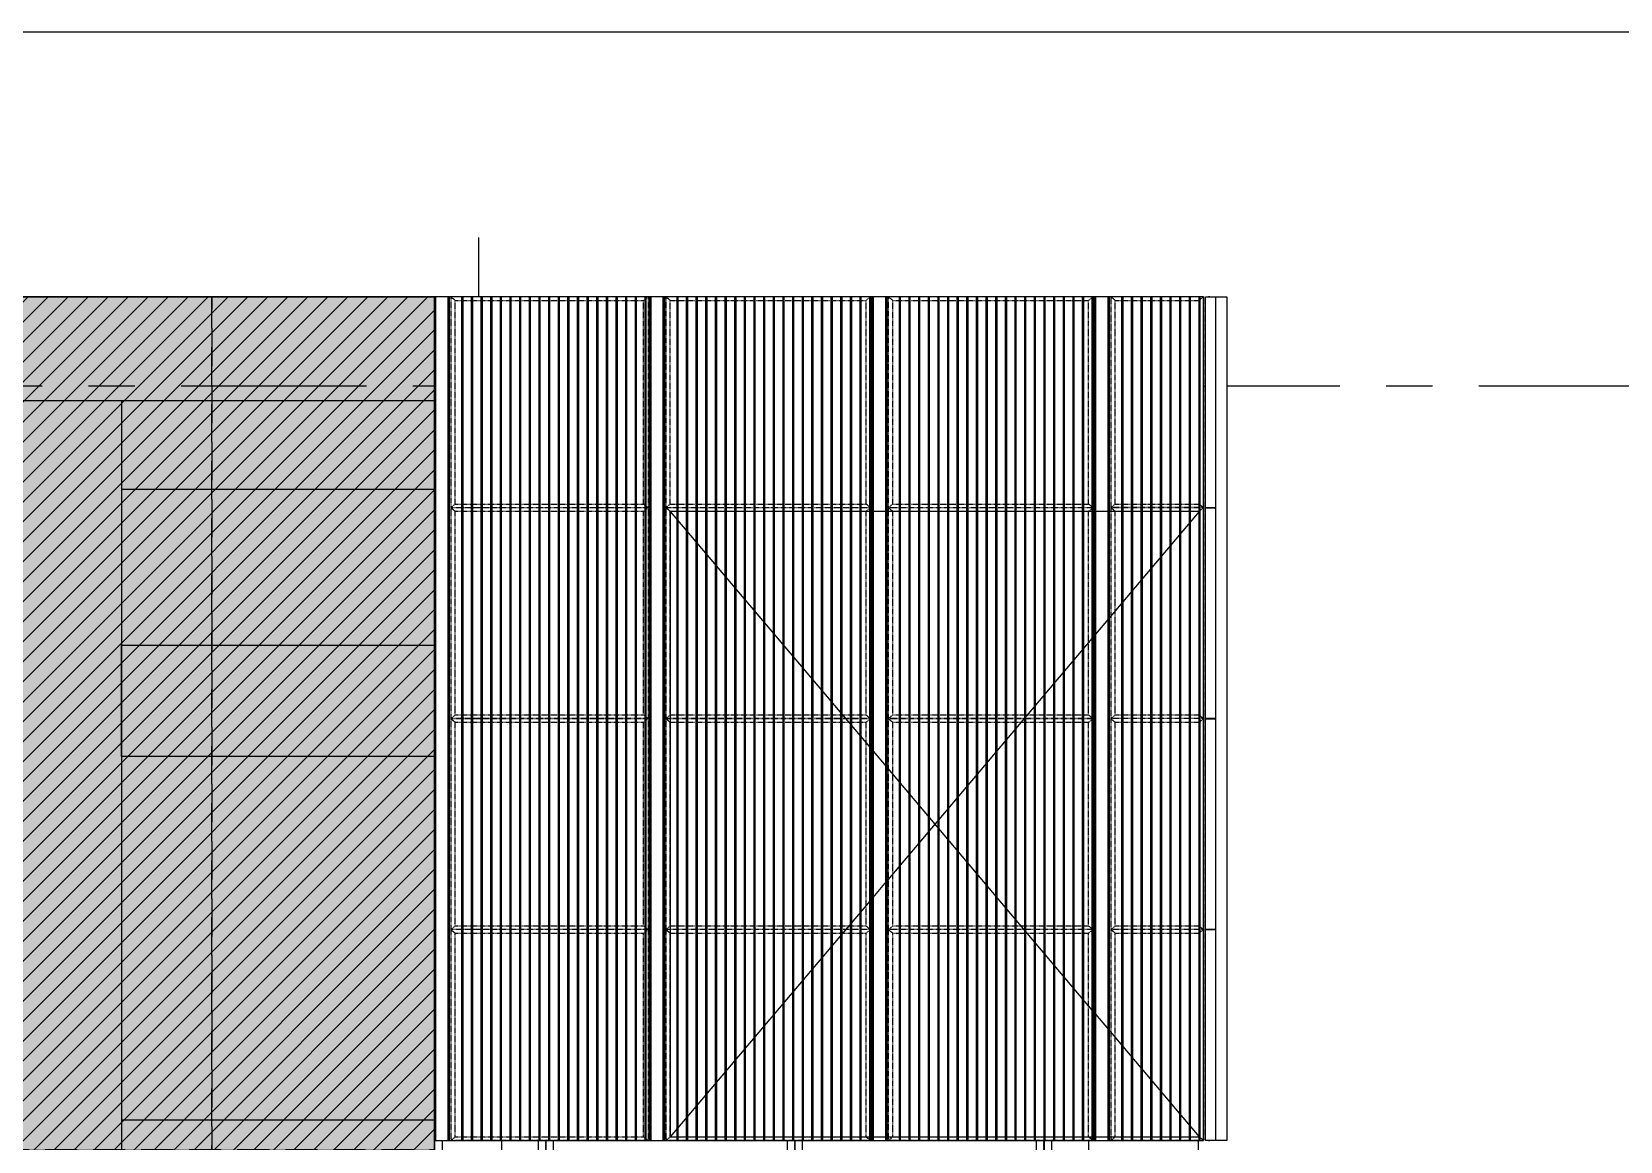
# Model space of a CAD drawing. Header units: millimetres. Extents: x 2519235 to 7246330, y 25937 to 201821.
# Drawn here: x 3252969 to 3263679, y 111345 to 118827 of the extents above; entities that cross this region are included whole.
import ezdxf
from ezdxf.enums import TextEntityAlignment as Align
from ezdxf.xclip import XClip

# ---------------------------------------------------------------- set-up
doc = ezdxf.new("R2010")
doc.units = ezdxf.units.MM
doc.header["$XCLIPFRAME"] = 0
doc.set_wipeout_variables(frame=1)
for name, pattern in [('ACM_Grid2', [9, 6, -1, 1, -1]), ('HIDDEN', [0.375, 0.25, -0.125]), ('HIDDEN2', [4.7625, 3.175, -1.5875]), ('TA_GL_005.00000', [13.75, 5, -1.25, 1.25, -1.25, 5]), ('TA_HL_001.00000', [6.5, 3.55, -2.95])]:
    doc.linetypes.add(name, pattern=pattern)
for name, color, linetype in [('000 - 0_SYM_DWG_GRID-BUBBLE_MAIN_COLOR_1', 7, 'Continuous'), ('000 - 0_SYM_DWG_GRIDLINE_MAIN_COLOR_251', 7, 'Continuous'), ('000 - 0_SYM_DWG_HIDDENlINE_SUB_COLOR_1', 7, 'Continuous'), ('000 - CONCRETE_COL_WIPEOUT_', 7, 'Continuous'), ('000 - CONCRETE_PRECAST_HATCH_', 7, 'Continuous'), ('000 - H A T C H', 7, 'Continuous'), ('010 - ASPG_EXTR_MAIN_COLOR_2', 7, 'Continuous'), ('010 - ASPG_EXTR_WIPEOUT_', 7, 'Continuous'), ('010 - ASPG_FRAMING_MAIN_COLOR_1', 7, 'Continuous'), ('010 - ASPG_FRAMING_SUB_COLOR_2', 7, 'Continuous'), ('010 - ASPG_FRAMING_SUB_COLOR_3', 7, 'Continuous'), ('010 - ASPG_FRAMING_WIPEOUT_', 7, 'Continuous'), ('_[-125x65x6x8', 7, 'Continuous'), ('_PL-02', 7, 'Continuous'), ('_SC -100x100x6x8', 7, 'Continuous'), ('_Wall-PRECAST-E1', 7, 'HIDDEN'), ('_งานโครงสร้าง', 7, 'Continuous'), ('G-ANNO-HATCH-G251', 7, 'Continuous')]:
    doc.layers.add(name, color=color, linetype=linetype)
doc.layers.add('ACM_Line_Grid Line _Existing__Lw2_', color=7, linetype='ACM_Grid2', lineweight=9)
doc.styles.add('Arial', font='arial.ttf', dxfattribs={"height": 300})
doc.styles.add('TA', font='', dxfattribs={"height": 4.5})
doc.styles.get('TA').set_extended_font_data('Cordia New')

# ---------------------------------------------------------------- blocks, each defined once
blk = doc.blocks.new('*U91')
at = {"color": 7, "linetype": 'HIDDEN2', "ltscale": 0.3}
blk.add_line((0, -26), (-4360, -26), dxfattribs=at)
at = {"color": 7}
blk.add_lwpolyline([(0, 32), (-4360, 32), (-4360, -32), (0, -32)], close=True, dxfattribs=at)
blk = doc.blocks.new('*U139')
at = {"color": 7}
for p, q in [((-3, 4870), (-63, 4870)), ((-58, 4865), (-50, 4865)), ((-50, 5), (-50, 4865)), ((-50, 4865), (50, 4865)), ((-25, 4842), (-25, 4828)), ((-25, 4842), (-24, 4840)), ((-25, 4828), (-24, 4830)), ((-22, 4842), (-24, 4840)), ((-24, 4840), (-24, 4830)), ((-24, 4830), (-22, 4828)), ((-22, 4842), (-21, 4840)), ((-22, 4842), (-22, 4828)), ((-22, 4828), (-21, 4830)), ((-20, 4842), (-21, 4840)), ((-21, 4840), (-21, 4830)), ((-21, 4830), (-20, 4828)), ((-20, 4842), (-19, 4840)), ((-20, 4842), (-20, 4828)), ((-20, 4828), (-19, 4830)), ((-18, 4846), (-19, 4845)), ((-19, 4845), (-19, 4825)), ((-18, 4824), (-19, 4825)), ((-18, 4846), (-11, 4846)), ((-18, 4839), (-11, 4839)), ((-18, 4831), (-11, 4831)), ((-18, 4824), (-11, 4824)), ((-11, 4846), (-10, 4845)), ((-11, 4824), (-10, 4825)), ((-10, 4848), (-10, 4821)), ((-10, 4848), (-8, 4848)), ((-10, 4821), (-8, 4821)), ((-8, 4848), (-8, 4821)), ((-3, 4865), (-3, 4870)), ((4, 4821), (4, 4848)), ((6, 4848), (4, 4848)), ((6, 4821), (4, 4821)), ((6, 4821), (6, 4848)), ((7, 4846), (6, 4845)), ((7, 4824), (6, 4825)), ((14, 4846), (7, 4846)), ((14, 4839), (7, 4839)), ((14, 4831), (7, 4831)), ((14, 4824), (7, 4824)), ((14, 4846), (15, 4845)), ((14, 4824), (15, 4825)), ((15, 4825), (15, 4845)), ((23, 4846), (16, 4846)), ((23, 4839), (16, 4839)), ((23, 4831), (16, 4831)), ((23, 4824), (16, 4824)), ((23, 4846), (24, 4845)), ((23, 4824), (24, 4825)), ((24, 4825), (24, 4845)), ((25, 4842), (24, 4840)), ((25, 4828), (24, 4830)), ((26, 4840), (25, 4842)), ((25, 4828), (25, 4842)), ((25, 4828), (26, 4830)), ((27, 4842), (26, 4840)), ((26, 4830), (26, 4840)), ((27, 4828), (26, 4830)), ((29, 4840), (27, 4842)), ((27, 4828), (27, 4842)), ((27, 4828), (29, 4830)), ((30, 4842), (29, 4840)), ((29, 4840), (29, 4830)), ((30, 4828), (29, 4830)), ((30, 4828), (30, 4842)), ((50, 4865), (50, 5)), ((-3, 0), (-63, 0)), ((-58, 5), (-50, 5)), ((-50, 5), (50, 5)), ((-25, 28), (-25, 42)), ((-25, 42), (-24, 40)), ((-25, 28), (-24, 30)), ((-24, 40), (-22, 42)), ((-24, 30), (-24, 40)), ((-22, 28), (-24, 30)), ((-22, 42), (-21, 40)), ((-22, 28), (-22, 42)), ((-22, 28), (-21, 30)), ((-21, 40), (-20, 42)), ((-21, 30), (-21, 40)), ((-20, 28), (-21, 30)), ((-20, 42), (-19, 40)), ((-20, 28), (-20, 42)), ((-20, 28), (-19, 30)), ((-18, 46), (-19, 45)), ((-19, 25), (-19, 45)), ((-18, 24), (-19, 25)), ((-18, 46), (-11, 46)), ((-18, 39), (-11, 39)), ((-18, 31), (-11, 31)), ((-18, 24), (-11, 24)), ((-11, 46), (-10, 45)), ((-11, 24), (-10, 25)), ((-10, 22), (-10, 49)), ((-10, 49), (-8, 49)), ((-10, 22), (-8, 22)), ((-8, 22), (-8, 49)), ((-3, 5), (-3, 0)), ((4, 49), (4, 22)), ((6, 49), (4, 49)), ((6, 22), (4, 22)), ((6, 49), (6, 22)), ((7, 46), (6, 45)), ((7, 24), (6, 25)), ((14, 46), (7, 46)), ((14, 39), (7, 39)), ((14, 31), (7, 31)), ((14, 24), (7, 24)), ((14, 46), (15, 45)), ((14, 24), (15, 25)), ((15, 45), (15, 25)), ((23, 46), (16, 46)), ((23, 39), (16, 39)), ((23, 31), (16, 31)), ((23, 24), (16, 24)), ((23, 46), (24, 45)), ((23, 24), (24, 25)), ((24, 45), (24, 25)), ((25, 42), (24, 40)), ((25, 28), (24, 30)), ((25, 42), (26, 40)), ((25, 42), (25, 28)), ((26, 30), (25, 28)), ((27, 42), (26, 40)), ((26, 40), (26, 30)), ((27, 28), (26, 30)), ((27, 42), (29, 40)), ((27, 42), (27, 28)), ((29, 30), (27, 28)), ((30, 42), (29, 40)), ((29, 30), (29, 40)), ((30, 28), (29, 30)), ((30, 42), (30, 28))]:
    blk.add_line(p, q, dxfattribs=at)
at = {"color": 7, "linetype": 'HIDDEN'}
for p, q in [((-8, 4860), (-8, 4815)), ((-8, 10), (-8, 55))]:
    blk.add_line(p, q, dxfattribs=at)
at = {"color": 7, "linetype": 'HIDDEN', "ltscale": 0.1}
for p, q in [((-3, 4865), (-3, 5)), ((3, 5), (3, 4865))]:
    blk.add_line(p, q, dxfattribs=at)
at = {"color": 7}
for points in [[(-18, 4846, 0.325), (-18, 4839, 0.325), (-18, 4831, 0.325), (-18, 4824, 0.325)], [(-11, 4846, -0.325), (-11, 4839, -0.325), (-11, 4831, -0.325), (-11, 4824, -0.325)], [(7, 4824, -0.325), (7, 4831, -0.325), (7, 4839, -0.325), (7, 4846, -0.325)], [(14, 4824, 0.325), (14, 4831, 0.325), (14, 4839, 0.325), (14, 4846, 0.325)], [(23, 4824, 0.325), (23, 4831, 0.325), (23, 4839, 0.325), (23, 4846, 0.325)], [(-18, 24, -0.325), (-18, 31, -0.325), (-18, 39, -0.325), (-18, 46, -0.325)], [(-11, 24, 0.325), (-11, 31, 0.325), (-11, 39, 0.325), (-11, 46, 0.325)], [(7, 46, 0.325), (7, 39, 0.325), (7, 31, 0.325), (7, 24, 0.325)], [(14, 46, -0.325), (14, 39, -0.325), (14, 31, -0.325), (14, 24, -0.325)], [(23, 46, -0.325), (23, 39, -0.325), (23, 31, -0.325), (23, 24, -0.325)]]:
    blk.add_lwpolyline(points, format="xyb", dxfattribs=at)
for points in [[(16, 4846, 0.325), (16, 4839, 0.325), (16, 4831, 0.325), (16, 4824), (15, 4825), (15, 4845)], [(16, 24, -0.325), (16, 31, -0.325), (16, 39, -0.325), (16, 46), (15, 45), (15, 25)]]:
    blk.add_lwpolyline(points, format="xyb", close=True, dxfattribs=at)
for centre, radius, start, end in [((-57, 4871), 5.91, 188.4792, 263.1502), ((-18, 4835), 9.29, 134.3223, 225.6777), ((72, 4831), 47.7, 178.4903, 181.5097), ((23, 4835), 9.29, 314.3223, 45.6777), ((-57, -1), 5.91, 96.8498, 171.5208), ((-18, 35), 9.29, 134.3223, 225.6777), ((72, 39), 47.7, 178.4903, 181.5097), ((23, 35), 9.29, 314.3223, 45.6777)]:
    blk.add_arc(centre, radius, start, end, dxfattribs=at)
at = {"color": 7, "linetype": 'HIDDEN'}
for centre, radius, start, end in [((-13, 4860), 5, 0, 90), ((-2, 4816), 5.91, 186.8498, 261.5208), ((-13, 10), 5, 270, 0), ((-2, 54), 5.91, 98.4792, 173.1502)]:
    blk.add_arc(centre, radius, start, end, dxfattribs=at)
at = {"layer": 'Defpoints', "color": 7}
blk.add_line((0, 4870), (0, 0), dxfattribs=at)
blk = doc.blocks.new('*U90')
at = {"color": 7, "linetype": 'HIDDEN2', "ltscale": 0.3}
blk.add_line((0, -26), (-3909, -26), dxfattribs=at)
at = {"color": 7}
blk.add_lwpolyline([(0, 32), (-3909, 32), (-3909, -32), (0, -32)], close=True, dxfattribs=at)
blk = doc.blocks.new('_PL-02')
at = {"layer": 'G-ANNO-HATCH-G251'}
h = blk.add_hatch(dxfattribs=at)
h.set_pattern_fill('ANSI32', scale=0.5, angle=90)
h.set_pattern_definition([(135, (-178371.5467, -85567.1093), (-3.36759605, -3.36759605), []), (135, (-178371.5467, -85564.8643), (-3.36759605, -3.36759605), [])])
h.paths.add_polyline_path([(70, 0), (-70, 0), (-70, -10), (70, -10)])
at = {"color": 7}
blk.add_lwpolyline([(-70, 0), (70, 0), (70, -10), (-70, -10)], close=True, dxfattribs=at)
at = {"layer": 'ACM_Line_Grid Line _Existing__Lw2_', "color": 7, "lineweight": 20}
blk.add_line((0, 0), (0, -10), dxfattribs=at)
blk = doc.blocks.new('W-1-PP17-ENT1_REV02_20260415-163809_PP17_ENT1_SE_ELE3')
at = {"layer": '_Wall-PRECAST-E1', "color": 7, "lineweight": -3}
for points in [[(9900, 111290), (11400, 111290), (11400, 117040), (9900, 117040)], [(11400, 111290), (12900, 111290), (12900, 117040), (11400, 117040)]]:
    blk.add_lwpolyline(points, close=True, dxfattribs=at)
at = {"layer": '_งานโครงสร้าง', "color": 7, "extrusion": (-1.22465e-16, 1, 0)}
for p, q in [((10050, 116340), (17310, 116340)), ((10790, 116340), (10790, 100790)), ((17310, 116340), (17310, 100790)), ((18050, 116340), (18050, 100790)), ((17310, 115740), (10790, 115740)), ((10790, 111490), (12951, 111490)), ((10790, 111490), (12951, 111490))]:
    blk.add_line(p, q, dxfattribs=at)
at = {"layer": '_งานโครงสร้าง', "color": 7}
for p, q in [((17310, 116340), (18050, 116340)), ((13351, 114690), (12951, 114690)), ((12951, 114690), (12951, 106940)), ((13351, 114690), (13351, 106940))]:
    blk.add_line(p, q, dxfattribs=at)
blk.add_lwpolyline([(10790, 114690), (12951, 114690), (12951, 113940), (10790, 113940)], close=True, dxfattribs=at)
at = {"layer": '_[-125x65x6x8', "color": 7}
for name, p in [('*U91', (17285, 114865)), ('*U90', (17285, 113365)), ('*U90', (17285, 111865))]:
    blk.add_blockref(name, p, dxfattribs=at)
at = {"layer": '_PL-02', "color": 7}
for p in [(13651, 115740), (15330, 115740), (17010, 115740)]:
    blk.add_blockref('_PL-02', p, dxfattribs=at)
at = {"layer": '_SC -100x100x6x8', "color": 7}
for p in [(13651, 110860), (15330, 110860), (17010, 110860)]:
    blk.add_blockref('*U139', p, dxfattribs=at)
blk = doc.blocks.new('*U962')
at = {"layer": '000 - H A T C H'}
h = blk.add_hatch(dxfattribs=at)
h.set_pattern_fill('AR-CONC', scale=0.05)
h.paths.add_polyline_path([(0, 0), (8275, 0), (8275, 3000), (3000, 3000), (3000, 14750), (0, 14750)])
at = {"layer": '000 - CONCRETE_COL_WIPEOUT_', "color": 7}
blk.add_lwpolyline([(8275, 0), (8275, 3000), (3000, 3000), (3000, 14750), (0, 14750), (0, 0), (8275, 0), (8275, 0), (8275, 0), (8275, 0), (8275, 0), (8275, 0)], close=True, dxfattribs=at)
blk = doc.blocks.new('A$Ce4dc3cae')
at = {"layer": '_Wall-PRECAST-E1', "color": 7, "lineweight": -3}
for points in [[(0, -5750), (1500, -5750), (1500, 0), (0, 0)], [(1500, -5750), (3000, -5750), (3000, 0), (1500, 0)]]:
    blk.add_lwpolyline(points, close=True, dxfattribs=at)
blk = doc.blocks.new('A$C7a4bdc73')
at = {"color": 7}
blk.add_blockref('*U962', (0, -14750), dxfattribs=at)
at = {"layer": '000 - CONCRETE_PRECAST_HATCH_'}
h = blk.add_hatch(dxfattribs=at)
h.set_pattern_fill('ANSI31', scale=30)
h.paths.add_polyline_path([(0, -14750), (0, 0), (3000, 0), (3000, -11750), (8275, -11750), (8275, -14750)])
at = {"layer": 'Defpoints', "color": 7}
blk.add_lwpolyline([(0, -14750), (0, 0), (3000, 0), (3000, -11750), (8275, -11750), (8275, -14750)], close=True, dxfattribs=at)
at = {"color": 7}
blk.add_blockref('A$Ce4dc3cae', (0, 0), dxfattribs=at)
blk = doc.blocks.new('*U972')
at = {"layer": '000 - 0_SYM_DWG_GRIDLINE_MAIN_COLOR_251', "color": 7, "linetype": 'ByBlock', "ltscale": 5}
blk.add_line((20, 0), (-348.8, 0), dxfattribs=at)
at = {"layer": '000 - 0_SYM_DWG_GRIDLINE_MAIN_COLOR_251', "color": 7}
blk.add_point((-328.8, 0), dxfattribs=at)
at = {"color": 7, "style": 'TA', "flags": 1}
blk.add_attdef('LOCATION', (6, -6), '', height=4.5, rotation=270, dxfattribs=at)
at = {"layer": '000 - 0_SYM_DWG_GRID-BUBBLE_MAIN_COLOR_1', "color": 7, "style": 'Arial'}
blk.add_attdef('GRID-HEAD', text='', height=4, rotation=90, dxfattribs=at).set_placement((42.25, 0), align=Align.MIDDLE_CENTER)
blk = doc.blocks.new('*U996')
at = {"layer": '000 - 0_SYM_DWG_GRIDLINE_MAIN_COLOR_251', "color": 7, "linetype": 'ByBlock', "ltscale": 5}
blk.add_line((20, 0), (-878, 0), dxfattribs=at)
at = {"color": 7, "style": 'TA', "flags": 1}
blk.add_attdef('LOCATION', (6, -6), '', height=4.5, rotation=270, dxfattribs=at)
blk = doc.blocks.new('W-1-PP17-ENT1_REV02_20260415-163734_PP17_ENT1_ELE3_DIMS')
at = {"layer": '000 - 0_SYM_DWG_GRIDLINE_MAIN_COLOR_251', "color": 7, "linetype": 'TA_GL_005.00000', "xscale": 50, "yscale": 50, "zscale": 50}
for name, p, rotation in [('*U972', (13200, 100000), 270), ('*U996', (-18300, 116440), 180)]:
    blk.add_blockref(name, p, dxfattribs=dict(at, rotation=rotation))
blk = doc.blocks.new('A$Cb853d02f')
at = {"layer": 'Defpoints', "color": 7}
blk.add_lwpolyline([(773.84, 0), (0, 0), (0, 444), (773.84, 444)], close=True, dxfattribs=at)
blk = doc.blocks.new('*U1300')
at = {"color": 7}
blk.add_wipeout([(50, 0), (1400, 0), (1400, 5690), (50, 5690)], dxfattribs=at).dxf.layer = '010 - ASPG_EXTR_WIPEOUT_'
at = {"layer": '010 - ASPG_EXTR_MAIN_COLOR_2', "color": 7}
for points in [[(133, 0), (143, 0), (143, 5690), (133, 5690)], [(198, 0), (208, 0), (208, 5690), (198, 5690)], [(263, 0), (273, 0), (273, 5690), (263, 5690)], [(328, 0), (338, 0), (338, 5690), (328, 5690)], [(393, 0), (403, 0), (403, 5690), (393, 5690)], [(458, 0), (468, 0), (468, 5690), (458, 5690)], [(523, 0), (533, 0), (533, 5690), (523, 5690)], [(588, 0), (598, 0), (598, 5690), (588, 5690)], [(653, 0), (663, 0), (663, 5690), (653, 5690)], [(718, 0), (728, 0), (728, 5690), (718, 5690)], [(783, 0), (793, 0), (793, 5690), (783, 5690)], [(848, 0), (858, 0), (858, 5690), (848, 5690)], [(913, 0), (923, 0), (923, 5690), (913, 5690)], [(978, 0), (988, 0), (988, 5690), (978, 5690)], [(1043, 0), (1053, 0), (1053, 5690), (1043, 5690)], [(1108, 0), (1118, 0), (1118, 5690), (1108, 5690)], [(1173, 0), (1183, 0), (1183, 5690), (1173, 5690)], [(1238, 0), (1248, 0), (1248, 5690), (1238, 5690)], [(1303, 0), (1313, 0), (1313, 5690), (1303, 5690)]]:
    blk.add_lwpolyline(points, close=True, dxfattribs=at)
at = {"layer": '010 - ASPG_FRAMING_SUB_COLOR_2', "color": 7}
blk.add_lwpolyline([(50, 0), (1400, 0), (1400, 5690), (50, 5690)], close=True, dxfattribs=at)
at = {"color": 7}
for points in [[(-50, 0), (50, 0), (50, 5690), (-50, 5690)], [(1400, 0), (1500, 0), (1500, 5690), (1400, 5690)]]:
    blk.add_wipeout(points, dxfattribs=at).dxf.layer = '010 - ASPG_EXTR_WIPEOUT_'
at = {"layer": '010 - ASPG_EXTR_MAIN_COLOR_2', "color": 7}
blk.add_lwpolyline([(1368, 0), (1378, 0), (1378, 5690), (1368, 5690)], close=True, dxfattribs=at)
at = {"layer": '010 - ASPG_FRAMING_MAIN_COLOR_1', "color": 7}
for points in [[(-50, 0), (-40, 0), (-40, 5690), (-50, 5690)], [(40, 0), (50, 0), (50, 5690), (40, 5690)], [(1400, 0), (1410, 0), (1410, 5690), (1400, 5690)], [(1490, 0), (1500, 0), (1500, 5690), (1490, 5690)]]:
    blk.add_lwpolyline(points, close=True, dxfattribs=at)
at = {"layer": '010 - ASPG_FRAMING_SUB_COLOR_2', "color": 7}
for points in [[(-50, 0), (50, 0), (50, 5690), (-50, 5690)], [(1400, 0), (1500, 0), (1500, 5690), (1400, 5690)]]:
    blk.add_lwpolyline(points, close=True, dxfattribs=at)
blk = doc.blocks.new('*U1301')
at = {"color": 7}
blk.add_wipeout([(50, 0), (1450, 0), (1450, 5690), (50, 5690)], dxfattribs=at).dxf.layer = '010 - ASPG_EXTR_WIPEOUT_'
at = {"layer": '010 - ASPG_EXTR_MAIN_COLOR_2', "color": 7}
for points in [[(133, 0), (143, 0), (143, 5690), (133, 5690)], [(198, 0), (208, 0), (208, 5690), (198, 5690)], [(263, 0), (273, 0), (273, 5690), (263, 5690)], [(328, 0), (338, 0), (338, 5690), (328, 5690)], [(393, 0), (403, 0), (403, 5690), (393, 5690)], [(458, 0), (468, 0), (468, 5690), (458, 5690)], [(523, 0), (533, 0), (533, 5690), (523, 5690)], [(588, 0), (598, 0), (598, 5690), (588, 5690)], [(653, 0), (663, 0), (663, 5690), (653, 5690)], [(718, 0), (728, 0), (728, 5690), (718, 5690)], [(783, 0), (793, 0), (793, 5690), (783, 5690)], [(848, 0), (858, 0), (858, 5690), (848, 5690)], [(913, 0), (923, 0), (923, 5690), (913, 5690)], [(978, 0), (988, 0), (988, 5690), (978, 5690)], [(1043, 0), (1053, 0), (1053, 5690), (1043, 5690)], [(1108, 0), (1118, 0), (1118, 5690), (1108, 5690)], [(1173, 0), (1183, 0), (1183, 5690), (1173, 5690)], [(1238, 0), (1248, 0), (1248, 5690), (1238, 5690)], [(1303, 0), (1313, 0), (1313, 5690), (1303, 5690)], [(1368, 0), (1378, 0), (1378, 5690), (1368, 5690)]]:
    blk.add_lwpolyline(points, close=True, dxfattribs=at)
at = {"layer": '010 - ASPG_FRAMING_SUB_COLOR_2', "color": 7}
blk.add_lwpolyline([(50, 0), (1450, 0), (1450, 5690), (50, 5690)], close=True, dxfattribs=at)
at = {"color": 7}
for points in [[(-50, 0), (50, 0), (50, 5690), (-50, 5690)], [(1450, 0), (1550, 0), (1550, 5690), (1450, 5690)]]:
    blk.add_wipeout(points, dxfattribs=at).dxf.layer = '010 - ASPG_EXTR_WIPEOUT_'
at = {"layer": '010 - ASPG_EXTR_MAIN_COLOR_2', "color": 7}
blk.add_lwpolyline([(1433, 0), (1443, 0), (1443, 5690), (1433, 5690)], close=True, dxfattribs=at)
at = {"layer": '010 - ASPG_FRAMING_MAIN_COLOR_1', "color": 7}
for points in [[(-50, 0), (-40, 0), (-40, 5690), (-50, 5690)], [(40, 0), (50, 0), (50, 5690), (40, 5690)], [(1450, 0), (1460, 0), (1460, 5690), (1450, 5690)], [(1540, 0), (1550, 0), (1550, 5690), (1540, 5690)]]:
    blk.add_lwpolyline(points, close=True, dxfattribs=at)
at = {"layer": '010 - ASPG_FRAMING_SUB_COLOR_2', "color": 7}
for points in [[(-50, 0), (50, 0), (50, 5690), (-50, 5690)], [(1450, 0), (1550, 0), (1550, 5690), (1450, 5690)]]:
    blk.add_lwpolyline(points, close=True, dxfattribs=at)
blk = doc.blocks.new('*U1302')
at = {"color": 7}
blk.add_wipeout([(50, 0), (1450, 0), (1450, 5690), (50, 5690)], dxfattribs=at).dxf.layer = '010 - ASPG_EXTR_WIPEOUT_'
at = {"layer": '010 - ASPG_EXTR_MAIN_COLOR_2', "color": 7}
for points in [[(133, 0), (143, 0), (143, 5690), (133, 5690)], [(198, 0), (208, 0), (208, 5690), (198, 5690)], [(263, 0), (273, 0), (273, 5690), (263, 5690)], [(328, 0), (338, 0), (338, 5690), (328, 5690)], [(393, 0), (403, 0), (403, 5690), (393, 5690)], [(458, 0), (468, 0), (468, 5690), (458, 5690)], [(523, 0), (533, 0), (533, 5690), (523, 5690)], [(588, 0), (598, 0), (598, 5690), (588, 5690)], [(653, 0), (663, 0), (663, 5690), (653, 5690)], [(718, 0), (728, 0), (728, 5690), (718, 5690)], [(783, 0), (793, 0), (793, 5690), (783, 5690)], [(848, 0), (858, 0), (858, 5690), (848, 5690)], [(913, 0), (923, 0), (923, 5690), (913, 5690)], [(978, 0), (988, 0), (988, 5690), (978, 5690)], [(1043, 0), (1053, 0), (1053, 5690), (1043, 5690)], [(1108, 0), (1118, 0), (1118, 5690), (1108, 5690)], [(1173, 0), (1183, 0), (1183, 5690), (1173, 5690)], [(1238, 0), (1248, 0), (1248, 5690), (1238, 5690)], [(1303, 0), (1313, 0), (1313, 5690), (1303, 5690)], [(1368, 0), (1378, 0), (1378, 5690), (1368, 5690)]]:
    blk.add_lwpolyline(points, close=True, dxfattribs=at)
at = {"layer": '010 - ASPG_FRAMING_SUB_COLOR_2', "color": 7}
blk.add_lwpolyline([(50, 0), (1450, 0), (1450, 5690), (50, 5690)], close=True, dxfattribs=at)
at = {"color": 7}
for points in [[(-50, 0), (50, 0), (50, 5690), (-50, 5690)], [(1450, 0), (1550, 0), (1550, 5690), (1450, 5690)]]:
    blk.add_wipeout(points, dxfattribs=at).dxf.layer = '010 - ASPG_EXTR_WIPEOUT_'
at = {"layer": '010 - ASPG_EXTR_MAIN_COLOR_2', "color": 7}
blk.add_lwpolyline([(1433, 0), (1443, 0), (1443, 5690), (1433, 5690)], close=True, dxfattribs=at)
at = {"layer": '010 - ASPG_FRAMING_MAIN_COLOR_1', "color": 7}
for points in [[(-50, 0), (-40, 0), (-40, 5690), (-50, 5690)], [(40, 0), (50, 0), (50, 5690), (40, 5690)], [(1450, 0), (1460, 0), (1460, 5690), (1450, 5690)], [(1540, 0), (1550, 0), (1550, 5690), (1540, 5690)]]:
    blk.add_lwpolyline(points, close=True, dxfattribs=at)
at = {"layer": '010 - ASPG_FRAMING_SUB_COLOR_2', "color": 7}
for points in [[(-50, 0), (50, 0), (50, 5690), (-50, 5690)], [(1450, 0), (1550, 0), (1550, 5690), (1450, 5690)]]:
    blk.add_lwpolyline(points, close=True, dxfattribs=at)
blk = doc.blocks.new('*U1303')
at = {"color": 7}
blk.add_wipeout([(50, 0), (685, 0), (685, 5690), (50, 5690)], dxfattribs=at).dxf.layer = '010 - ASPG_EXTR_WIPEOUT_'
at = {"layer": '010 - ASPG_EXTR_MAIN_COLOR_2', "color": 7}
for points in [[(133, 0), (143, 0), (143, 5690), (133, 5690)], [(198, 0), (208, 0), (208, 5690), (198, 5690)], [(263, 0), (273, 0), (273, 5690), (263, 5690)], [(328, 0), (338, 0), (338, 5690), (328, 5690)], [(393, 0), (403, 0), (403, 5690), (393, 5690)], [(458, 0), (468, 0), (468, 5690), (458, 5690)], [(523, 0), (533, 0), (533, 5690), (523, 5690)], [(588, 0), (598, 0), (598, 5690), (588, 5690)], [(653, 0), (663, 0), (663, 5690), (653, 5690)], [(718, 0), (728, 0), (728, 5690), (718, 5690)]]:
    blk.add_lwpolyline(points, close=True, dxfattribs=at)
at = {"layer": '010 - ASPG_FRAMING_SUB_COLOR_2', "color": 7}
blk.add_lwpolyline([(50, 0), (685, 0), (685, 5690), (50, 5690)], close=True, dxfattribs=at)
at = {"color": 7}
blk.add_wipeout([(-50, 0), (50, 0), (50, 5690), (-50, 5690)], dxfattribs=at).dxf.layer = '010 - ASPG_EXTR_WIPEOUT_'
at = {"layer": '010 - ASPG_FRAMING_MAIN_COLOR_1', "color": 7}
for points in [[(-50, 0), (-40, 0), (-40, 5690), (-50, 5690)], [(40, 0), (50, 0), (50, 5690), (40, 5690)]]:
    blk.add_lwpolyline(points, close=True, dxfattribs=at)
at = {"layer": '010 - ASPG_FRAMING_SUB_COLOR_2', "color": 7}
blk.add_lwpolyline([(-50, 0), (50, 0), (50, 5690), (-50, 5690)], close=True, dxfattribs=at)
blk = doc.blocks.new('*U1401')
at = {"color": 7}
blk.add_wipeout([(0, 0), (1422, 0), (1422, 67), (0, 67)], dxfattribs=at).dxf.layer = '010 - ASPG_FRAMING_WIPEOUT_'
blk.add_wipeout([(5690, 68), (5690, 145), (0, 145), (0, 68)], dxfattribs=at).dxf.layer = '010 - ASPG_EXTR_WIPEOUT_'
at = {"layer": '010 - ASPG_EXTR_MAIN_COLOR_2', "color": 7}
blk.add_lwpolyline([(5690, 70), (5690, 145), (0, 145), (0, 70)], close=True, dxfattribs=at)
at = {"layer": '010 - ASPG_FRAMING_SUB_COLOR_2', "color": 7}
blk.add_lwpolyline([(0, 0), (1422, 0), (1422, 67), (0, 67)], close=True, dxfattribs=at)
blk = doc.blocks.new('*U1402')
at = {"color": 7}
blk.add_wipeout([(0, 0), (1422, 0), (1422, 67), (0, 67)], dxfattribs=at).dxf.layer = '010 - ASPG_FRAMING_WIPEOUT_'
at = {"layer": '010 - ASPG_FRAMING_SUB_COLOR_2', "color": 7}
blk.add_lwpolyline([(0, 0), (1422, 0), (1422, 67), (0, 67)], close=True, dxfattribs=at)
blk = doc.blocks.new('*U1392')
at = {"layer": '000 - 0_SYM_DWG_HIDDENlINE_SUB_COLOR_1', "color": 7, "linetype": 'ByBlock'}
for p, q in [((3565, 4217), (0, 4217)), ((0, 4217), (0, 0)), ((0, 4217), (3565, 0)), ((3565, 4217), (0, 0)), ((3565, 0), (3565, 4217)), ((0, 0), (3565, 0))]:
    blk.add_line(p, q, dxfattribs=at)
blk = doc.blocks.new('*U2432')
at = {"layer": '010 - ASPG_FRAMING_SUB_COLOR_3', "color": 7, "linetype": 'ByBlock'}
for points in [[(0, 0), (0, 625), (25, 595), (25, 30), (0, 0)], [(1423, 625), (0, 625), (25, 595), (1398, 595)], [(1423, 0), (1423, 625), (1398, 595), (1398, 30), (1423, 0)], [(25, 30), (1398, 30), (1423, 0), (0, 0), (25, 30)]]:
    blk.add_lwpolyline(points, close=True, dxfattribs=at)
blk = doc.blocks.new('*U2431')
at = {"layer": '010 - ASPG_FRAMING_SUB_COLOR_3', "color": 7, "linetype": 'ByBlock'}
for points in [[(0, 0), (0, 1380), (25, 1350), (25, 30), (0, 0)], [(1422, 1380), (0, 1380), (25, 1350), (1398, 1350)], [(1422, 0), (1422, 1380), (1398, 1350), (1398, 30), (1422, 0)], [(25, 30), (1398, 30), (1422, 0), (0, 0), (25, 30)]]:
    blk.add_lwpolyline(points, close=True, dxfattribs=at)
blk = doc.blocks.new('*U2430')
at = {"layer": '010 - ASPG_FRAMING_SUB_COLOR_3', "color": 7, "linetype": 'ByBlock'}
for points in [[(0, 0), (0, 1330), (25, 1300), (25, 30), (0, 0)], [(1422, 1330), (0, 1330), (25, 1300), (1398, 1300)], [(1422, 0), (1422, 1330), (1398, 1300), (1398, 30), (1422, 0)], [(25, 30), (1398, 30), (1422, 0), (0, 0), (25, 30)]]:
    blk.add_lwpolyline(points, close=True, dxfattribs=at)
blk = doc.blocks.new('W-1-PP17-ENT1_REV02_20260417-030348_PP17_ENT_ASPG_ELE3')
at = {"color": 7}
blk.add_blockref('*U1300', (12950, 111350), dxfattribs=at)
blk.add_blockref('*U1301', (14400, 111350), dxfattribs=at)
at = {"color": 7, "linetype": 'TA_HL_001.00000', "rotation": 90}
for p in [(14340, 115617), (14340, 114195), (14340, 112772), (14340, 111350)]:
    blk.add_blockref('*U2430', p, dxfattribs=at)
at = {"color": 7}
blk.add_blockref('*U1302', (15900, 111350), dxfattribs=at)
at = {"color": 7, "linetype": 'TA_HL_001.00000', "rotation": 90}
for p in [(15840, 115617), (15840, 114195), (15840, 112772), (15840, 111350)]:
    blk.add_blockref('*U2431', p, dxfattribs=at)
at = {"color": 7}
blk.add_blockref('*U1303', (17400, 111350), dxfattribs=at)
at = {"color": 7, "linetype": 'TA_HL_001.00000', "rotation": 90}
for name, p in [('*U2431', (17340, 115617)), ('*U2432', (18085, 115617)), ('*U2431', (17340, 114195)), ('*U2432', (18085, 114195)), ('*U2431', (17340, 112772)), ('*U2432', (18085, 112772)), ('*U2431', (17340, 111350)), ('*U2432', (18085, 111350))]:
    blk.add_blockref(name, p, dxfattribs=at)
at = {"color": 7}
blk.add_blockref('*U1392', (14490, 111375), dxfattribs=at)
at = {"color": 7, "xscale": -1, "rotation": 270}
blk.add_blockref('*U1401', (18098, 111350), dxfattribs=at)
blk.add_blockref('*U1402', (18098, 112772), dxfattribs=at)
blk.add_blockref('*U1402', (18098, 114195), dxfattribs=at)
blk.add_blockref('*U1402', (18098, 115617), dxfattribs=at)

msp = doc.modelspace()

# ---------------------------------------------------------------- block references
at = {"color": 7}
ref = msp.add_blockref('W-1-PP17-ENT1_REV02_20260415-163809_PP17_ENT1_SE_ELE3', (3242784.512, 0), dxfattribs=at)
XClip(ref).set_block_clipping_path([(-978.2667802493, 95732.3277789756), (41754.3453374598, 117932.3271690989)])

# ---------------------------------------------------------------- next in the draw order: block references
msp.add_blockref('A$C7a4bdc73', (3252684.512, 117040), dxfattribs=at)

# ---------------------------------------------------------------- next in the draw order: block references
at = {"color": 7, "xscale": 50, "yscale": 50, "zscale": 50}
msp.add_blockref('A$Cb853d02f', (3235696.847, 96626.65), dxfattribs=at)
at = {"color": 7}
ref = msp.add_blockref('W-1-PP17-ENT1_REV02_20260415-163734_PP17_ENT1_ELE3_DIMS', (3242784.512, 0), dxfattribs=at)
XClip(ref).set_block_clipping_path([(-1933.1517627602, 96626.6495575323), (31604.352222994, 118738.2406029412)])

# ---------------------------------------------------------------- next in the draw order: block references
ref = msp.add_blockref('W-1-PP17-ENT1_REV02_20260417-030348_PP17_ENT_ASPG_ELE3', (3242784.512, 0), dxfattribs=at)
XClip(ref).set_block_clipping_path([(-1933.1517627602, 96626.6495575323), (31604.352222994, 118738.2406029412)])

doc.saveas('drawing.dxf')
